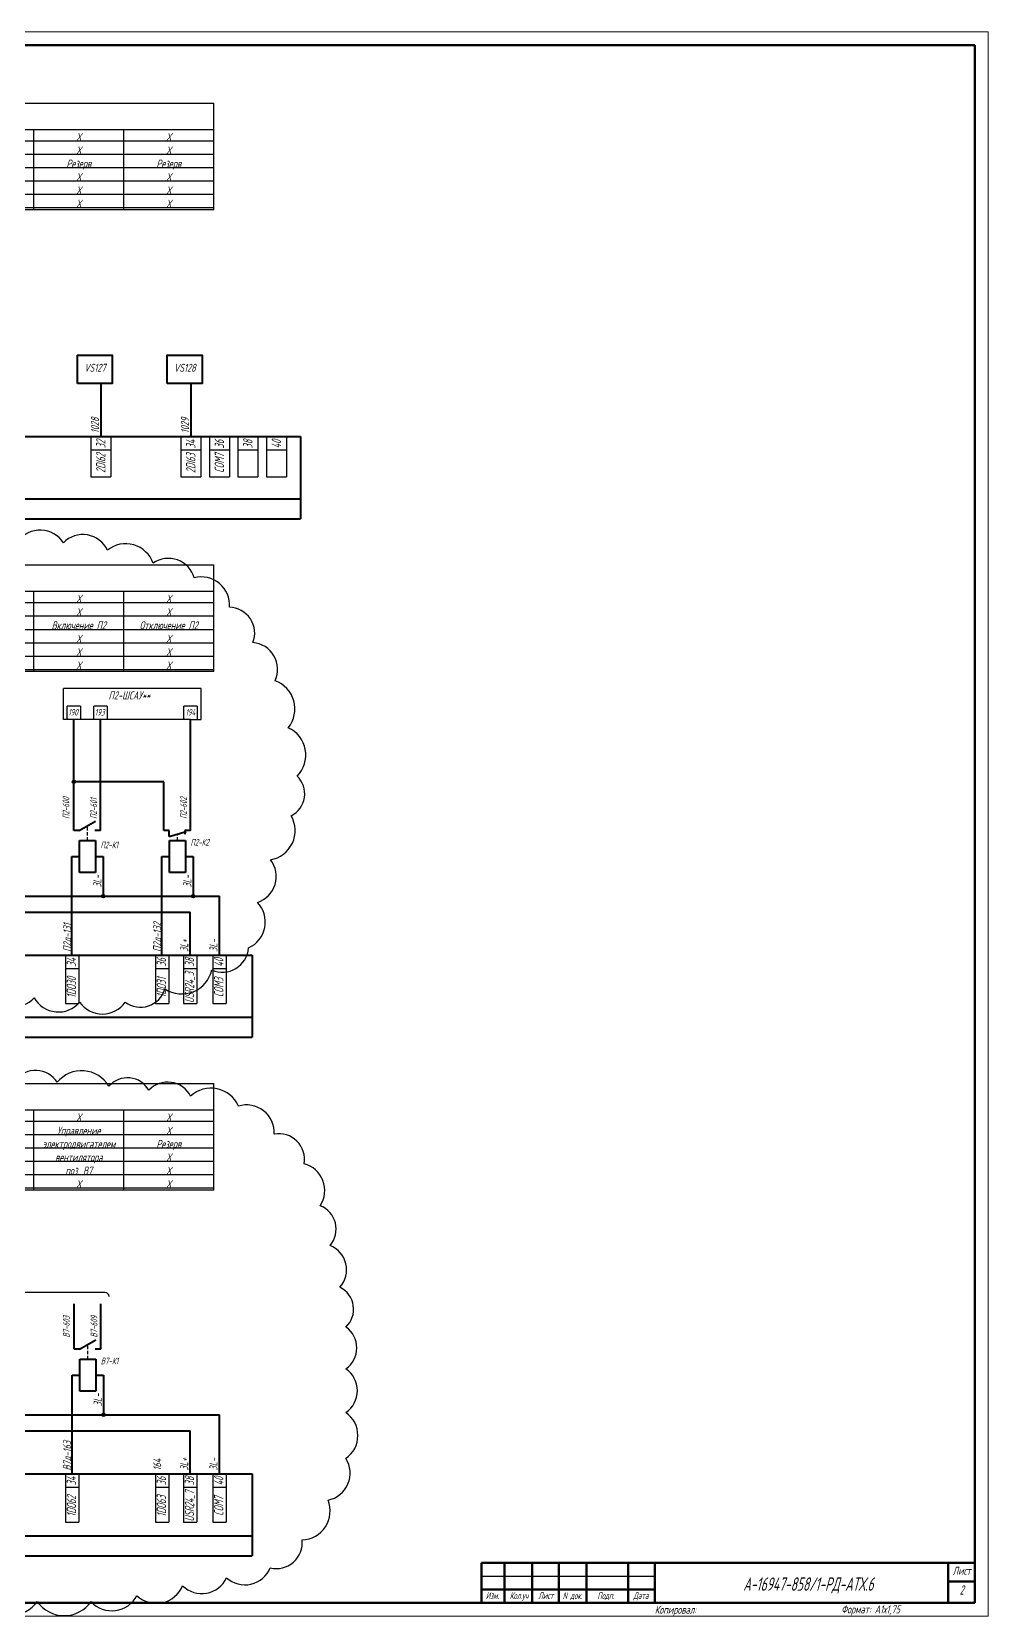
# Model space of a CAD drawing. Header units: millimetres. Extents: x -680 to 9204, y -4430 to 7779.
# Drawn here: x 4276 to 4635, y 640 to 1234 of the extents above; entities that cross this region are included whole.
import ezdxf
from ezdxf.enums import TextEntityAlignment as Align

# ---------------------------------------------------------------- set-up
doc = ezdxf.new("R2010")
doc.units = ezdxf.units.MM
doc.linetypes.add('HIDDEN', pattern=[9.525, 6.35, -3.175])
doc.layers.get('Defpoints').update_dxf_attribs({"color": 33})
for name, color, linetype, lineweight in [('Обводка', 6, 'Continuous', 25), ('Текст_КИП', 2, 'Continuous', 25), ('Толст.рамка', 7, 'Continuous', 60), ('Тонк.рамка', 10, 'Continuous', 20)]:
    doc.layers.add(name, color=color, linetype=linetype, lineweight=lineweight)
doc.layers.add('ТЕКСТ', color=2, linetype='Continuous')
doc.styles.add('Simplex', font='simplex.shx', dxfattribs={"width": 0.7, "oblique": 15})

msp = doc.modelspace()

# ---------------------------------------------------------------- hatches: boundary and pattern name
h = msp.add_hatch(color=256)
edge = h.paths.add_edge_path()
edge.add_arc((4291.95, 953.251), 0.633, 0, 360)
h = msp.add_hatch(color=256)
edge = h.paths.add_edge_path()
edge.add_arc((4302.866, 910.329), 0.664, 0, 360)
h = msp.add_hatch(color=256)
edge = h.paths.add_edge_path()
edge.add_arc((4336.588, 910.329), 0.664, 0, 360)
h = msp.add_hatch(color=256)
edge = h.paths.add_edge_path()
edge.add_arc((4302.998, 715.917), 0.664, 0, 360)

# ---------------------------------------------------------------- linework, layer by layer
at = {"lineweight": 40}
for p, q in [((4302.053, 1102.578), (4302.053, 1082.652)), ((4335.775, 1102.578), (4335.775, 1082.652)), ((3271.582, 1082.652), (4376.889, 1082.652)), ((4376.889, 1082.652), (4376.889, 1051.848)), ((3271.582, 1059.341), (4376.889, 1059.341)), ((3271.582, 1051.848), (4376.889, 1051.848)), ((4291.127, 888.24), (4291.127, 925.166)), ((4302.866, 925.166), (4302.866, 910.329)), ((4324.849, 888.24), (4324.849, 925.166)), ((4336.588, 925.166), (4336.588, 910.329)), ((3256.589, 910.329), (4346.479, 910.329)), ((4346.479, 888.24), (4346.479, 910.329)), ((3256.589, 904.359), (4335.509, 904.359)), ((4335.509, 888.24), (4335.509, 904.359)), ((3261.966, 888.24), (4358.728, 888.24)), ((4358.728, 888.24), (4358.728, 857.435)), ((3261.966, 864.929), (4358.728, 864.929)), ((3261.966, 857.435), (4358.728, 857.435)), ((4291.259, 693.828), (4291.259, 730.753)), ((4302.998, 730.753), (4302.998, 715.917)), ((3256.589, 715.917), (4346.479, 715.917)), ((4346.479, 693.828), (4346.479, 715.917)), ((3256.589, 709.947), (4335.509, 709.947)), ((4335.509, 693.828), (4335.509, 709.947)), ((3261.966, 693.828), (4358.728, 693.828)), ((4358.728, 693.828), (4358.728, 663.023)), ((3261.966, 670.516), (4358.728, 670.516)), ((3261.966, 663.023), (4358.728, 663.023))]:
    msp.add_line(p, q, dxfattribs=at)
at = {"lineweight": 30}
for p, q in [((4298.319, 1082.652), (4298.319, 1067.506)), ((4305.788, 1082.652), (4305.788, 1067.506)), ((4332.041, 1082.652), (4332.041, 1067.506)), ((4339.51, 1082.652), (4339.51, 1067.506)), ((4342.732, 1082.652), (4342.732, 1067.506)), ((4350.201, 1082.652), (4350.201, 1067.506)), ((4353.423, 1082.652), (4353.423, 1067.506)), ((4360.892, 1082.652), (4360.892, 1067.506)), ((4364.114, 1082.652), (4364.114, 1067.506)), ((4371.583, 1082.652), (4371.583, 1067.506)), ((4298.319, 1077.652), (4305.788, 1077.652)), ((4332.041, 1077.652), (4339.51, 1077.652)), ((4342.732, 1077.652), (4350.201, 1077.652)), ((4353.423, 1077.652), (4360.892, 1077.652)), ((4364.114, 1077.652), (4371.583, 1077.652)), ((4298.319, 1067.506), (4305.788, 1067.506)), ((4332.041, 1067.506), (4339.51, 1067.506)), ((4342.732, 1067.506), (4350.201, 1067.506)), ((4353.423, 1067.506), (4360.892, 1067.506)), ((4364.114, 1067.506), (4371.583, 1067.506)), ((4288.024, 976.583), (4288.024, 988.166)), ((4339.598, 988.166), (4288.024, 988.166)), ((4339.598, 976.598), (4339.598, 988.181)), ((4335.672, 976.583), (4288.024, 976.583)), ((4335.672, 976.598), (4339.598, 976.598)), ((4288.759, 888.24), (4288.759, 870.106)), ((4293.759, 888.24), (4293.759, 870.106)), ((4322.481, 888.24), (4322.481, 870.106)), ((4327.481, 888.24), (4327.481, 870.106)), ((4333.009, 888.24), (4333.009, 870.106)), ((4338.009, 888.24), (4338.009, 870.106)), ((4343.979, 888.24), (4343.979, 870.106)), ((4348.979, 888.24), (4348.979, 870.106)), ((4288.759, 883.24), (4293.759, 883.24)), ((4322.481, 883.24), (4327.481, 883.24)), ((4333.009, 883.24), (4338.009, 883.24)), ((4343.979, 883.24), (4348.979, 883.24)), ((4288.759, 870.106), (4293.759, 870.106)), ((4322.481, 870.106), (4327.481, 870.106)), ((4333.009, 870.106), (4338.009, 870.106)), ((4343.979, 870.106), (4348.979, 870.106)), ((4288.759, 693.828), (4288.759, 675.694)), ((4293.759, 693.828), (4293.759, 675.694)), ((4322.481, 693.828), (4322.481, 675.694)), ((4327.481, 693.828), (4327.481, 675.694)), ((4333.009, 693.828), (4333.009, 675.694)), ((4338.009, 693.828), (4338.009, 675.694)), ((4343.979, 693.828), (4343.979, 675.694)), ((4348.979, 693.828), (4348.979, 675.694)), ((4288.759, 688.828), (4293.759, 688.828)), ((4322.481, 688.828), (4327.481, 688.828)), ((4333.009, 688.828), (4338.009, 688.828)), ((4343.979, 688.828), (4348.979, 688.828)), ((4288.759, 675.694), (4293.759, 675.694)), ((4322.481, 675.694), (4327.481, 675.694)), ((4333.009, 675.694), (4338.009, 675.694)), ((4343.979, 675.694), (4348.979, 675.694))]:
    msp.add_line(p, q, dxfattribs=at)
for p, q in [((4294.45, 981.583), (4289.45, 981.583)), ((4289.45, 976.583), (4289.45, 981.583)), ((4294.45, 981.583), (4294.45, 976.583)), ((4304.45, 981.583), (4299.45, 981.583)), ((4299.45, 976.583), (4299.45, 981.583)), ((4304.45, 981.583), (4304.45, 976.583)), ((4338.172, 981.598), (4333.172, 981.598)), ((4333.172, 976.598), (4333.172, 981.598)), ((4338.172, 981.598), (4338.172, 976.598))]:
    msp.add_line(p, q)
at = {"lineweight": 40, "ltscale": 0.2}
for p, q in [((4291.95, 934.9), (4291.95, 976.583)), ((4301.95, 934.9), (4301.95, 976.583)), ((4335.672, 934.9), (4335.672, 976.583)), ((4325.672, 953.251), (4291.95, 953.251)), ((4325.672, 934.9), (4325.672, 953.251)), ((4293.95, 934.9), (4291.95, 934.9)), ((4293.95, 934.9), (4300.012, 938.4)), ((4301.95, 934.9), (4299.827, 934.9)), ((4327.672, 934.9), (4325.672, 934.9)), ((4327.671, 932.756), (4327.672, 934.9)), ((4327.671, 932.756), (4334.014, 934.54)), ((4335.672, 934.9), (4333.549, 934.9)), ((4333.549, 934.9), (4333.549, 933.616)), ((4292.082, 740.488), (4292.082, 757.502)), ((4302.082, 740.488), (4302.082, 757.517)), ((4294.082, 740.488), (4300.144, 743.988)), ((4294.082, 740.488), (4292.082, 740.488)), ((4302.082, 740.488), (4299.959, 740.488))]:
    msp.add_line(p, q, dxfattribs=at)
at = {"color": 4, "lineweight": 40, "ltscale": 0.2}
for p, q in [((4293.996, 931.166), (4299.996, 931.166)), ((4293.996, 919.166), (4293.996, 931.166)), ((4299.996, 931.166), (4299.996, 919.166)), ((4327.719, 931.166), (4333.719, 931.166)), ((4327.719, 919.166), (4327.719, 931.166)), ((4333.719, 931.166), (4333.719, 919.166)), ((4291.127, 925.166), (4293.996, 925.166)), ((4299.996, 925.166), (4302.866, 925.166)), ((4324.849, 925.166), (4327.719, 925.166)), ((4333.719, 925.166), (4336.588, 925.166)), ((4299.996, 919.166), (4293.996, 919.166)), ((4333.719, 919.166), (4327.719, 919.166)), ((4294.129, 736.753), (4300.129, 736.753)), ((4294.129, 724.753), (4294.129, 736.753)), ((4300.129, 736.753), (4300.129, 724.753)), ((4291.259, 730.753), (4294.129, 730.753)), ((4300.129, 730.753), (4302.998, 730.753)), ((4300.129, 724.753), (4294.129, 724.753))]:
    msp.add_line(p, q, dxfattribs=at)
at = {"lineweight": 60}
for p, q in [((4629.655, 660.395), (4444.655, 660.395)), ((4444.655, 660.395), (4444.655, 645.395)), ((4453.33, 660.395), (4453.33, 645.395)), ((4463.69, 660.395), (4463.69, 645.395)), ((4473.639, 660.395), (4473.639, 645.395)), ((4484.092, 660.395), (4484.092, 645.395)), ((4499.655, 660.395), (4499.655, 645.395)), ((4509.655, 660.395), (4509.655, 645.395)), ((4619.655, 660.395), (4619.655, 645.395)), ((4444.655, 650.395), (4509.655, 650.395)), ((4619.655, 653.395), (4629.655, 653.395)), ((4629.655, 645.395), (4444.655, 645.395))]:
    msp.add_line(p, q, dxfattribs=at)
at = {"lineweight": 40}
for points in [[(4293.221, 1102.578), (4293.221, 1113.148), (4306.32, 1113.148), (4306.32, 1102.578)], [(4326.944, 1102.578), (4326.944, 1113.148), (4340.042, 1113.148), (4340.042, 1102.578)]]:
    msp.add_lwpolyline(points, close=True, dxfattribs=at)
for centre, radius in [((4291.95, 953.251), 0.633), ((4302.866, 910.329), 0.664), ((4336.588, 910.329), 0.664), ((4302.998, 715.917), 0.664)]:
    msp.add_circle(centre, radius)
at = {"layer": 'Defpoints'}
for p, q in [((3269.31, 1193.443), (4344.343, 1193.443)), ((3269.31, 1188.443), (4344.343, 1188.443)), ((3269.31, 1183.443), (4344.343, 1183.443)), ((3269.31, 1178.443), (4344.343, 1178.443)), ((3269.31, 1173.443), (4344.343, 1173.443)), ((3269.31, 1168.443), (4344.343, 1168.443)), ((3269.31, 1020.366), (4344.343, 1020.366)), ((3269.31, 1015.366), (4344.343, 1015.366)), ((3269.31, 1010.366), (4344.343, 1010.366)), ((3269.31, 1005.366), (4344.343, 1005.366)), ((3269.31, 1000.366), (4344.343, 1000.366)), ((3269.31, 995.366), (4344.343, 995.366)), ((3269.31, 825.953), (4344.343, 825.953)), ((3269.31, 820.953), (4344.343, 820.953)), ((3269.31, 815.953), (4344.343, 815.953)), ((3269.31, 810.953), (4344.343, 810.953)), ((3269.31, 805.953), (4344.343, 805.953)), ((3269.31, 800.953), (4344.343, 800.953))]:
    msp.add_line(p, q, dxfattribs=at)
at = {"layer": 'Defpoints', "color": 2}
for points in [[(4260.48, 874.447, 0.5205671), (4277, 872.246, 0.5205671), (4277, 872.246, 0.5205671), (4294.07, 870.595, 0.5205671), (4294.07, 870.595, 0.5205671), (4311.14, 870.595, 0.5205671), (4311.14, 870.595, 0.5205671), (4326.008, 875.548, 0.5205671), (4326.008, 875.548, 0.5205671), (4343.628, 882.701, 0.5205671), (4343.628, 882.701, 0.5205671), (4357.395, 890.955, 0.5205671), (4357.395, 890.955, 0.5205671), (4360.698, 908.014, 0.5205671), (4360.698, 908.014, 0.5205671), (4365.654, 923.972, 0.5205671), (4365.654, 923.972, 0.5205671), (4373.363, 940.48, 0.5205671), (4373.363, 940.48, 0.5205671), (4375.566, 955.337, 0.5205671), (4375.566, 955.337, 0.5205671), (4372.262, 973.496, 0.5205671), (4372.262, 973.496, 0.5205671), (4367.306, 991.105, 0.5205671), (4367.306, 991.105, 0.5205671), (4359.046, 1005.412, 0.5205671), (4359.046, 1005.412, 0.5205671), (4350.236, 1018.619, 0.5205671), (4350.236, 1018.619, 0.5205671), (4337.021, 1029.624, 0.5205671), (4337.021, 1029.624, 0.5205671), (4321.602, 1035.127, 0.5205671), (4321.602, 1035.127, 0.5205671), (4304.532, 1040.079, 0.5205671), (4304.532, 1040.079, 0.5205671), (4288.013, 1042.831, 0.5205671), (4288.013, 1042.831, 0.5205671), (4270.943, 1043.381, 0.5205671)], [(4258.798, 645.891, 0.5205671), (4278.205, 645.891, 0.5205671), (4278.205, 645.891, 0.5205671), (4298.358, 645.891, 0.5205671), (4298.358, 645.891, 0.5205671), (4315.525, 648.129, 0.5205671), (4315.525, 648.129, 0.5205671), (4332.693, 651.858, 0.5205671), (4332.693, 651.858, 0.5205671), (4349.114, 654.842, 0.5205671), (4349.114, 654.842, 0.5205671), (4365.535, 658.572, 0.5205671), (4365.535, 658.572, 0.5205671), (4377.477, 669.014, 0.5205671), (4377.477, 669.014, 0.5205671), (4387.18, 683.932, 0.5205671), (4387.18, 683.932, 0.5205671), (4393.898, 699.596, 0.5205671), (4393.898, 699.596, 0.5205671), (4393.898, 716.752, 0.5205671), (4393.898, 716.752, 0.5205671), (4393.898, 733.162, 0.5205671), (4393.898, 733.162, 0.5205671), (4393.898, 748.825, 0.5205671), (4393.898, 748.825, 0.5205671), (4391.659, 763.743, 0.5205671), (4391.659, 763.743, 0.5205671), (4387.927, 779.407, 0.5205671), (4387.927, 779.407, 0.5205671), (4384.195, 794.325, 0.5205671), (4384.195, 794.325, 0.5205671), (4378.224, 809.989, 0.5205671), (4378.224, 809.989, 0.5205671), (4367.027, 821.178, 0.5205671), (4367.027, 821.178, 0.5205671), (4353.592, 831.62, 0.5205671), (4353.592, 831.62, 0.5205671), (4335.678, 835.35, 0.5205671), (4335.678, 835.35, 0.5205671), (4320.004, 837.587, 0.5205671), (4320.004, 837.587, 0.5205671), (4305.076, 839.079, 0.5205671), (4305.076, 839.079, 0.5205671), (4285.669, 840.571, 0.5205671), (4285.669, 840.571, 0.5205671), (4269.994, 841.317, 0.5205671)]]:
    msp.add_lwpolyline(points, format="xyb", dxfattribs=at)
at = {"layer": 'Обводка', "lineweight": 30}
for p, q in [((3265.231, 1207.596), (4344.343, 1207.596)), ((4344.343, 1167.596), (4344.343, 1207.596)), ((4344.343, 1197.596), (3265.231, 1197.596)), ((4276.898, 1167.596), (4276.898, 1197.596)), ((4310.62, 1167.596), (4310.62, 1197.596)), ((4344.343, 1167.596), (3265.231, 1167.596)), ((3265.231, 1034.519), (4344.343, 1034.519)), ((4344.343, 994.519), (4344.343, 1034.519)), ((4344.343, 1024.519), (3265.231, 1024.519)), ((4276.898, 994.519), (4276.898, 1024.519)), ((4310.62, 994.519), (4310.62, 1024.519)), ((4344.343, 994.519), (3265.231, 994.519)), ((3265.231, 840.106), (4344.343, 840.106)), ((4344.343, 800.106), (4344.343, 840.106)), ((4344.343, 830.106), (3265.231, 830.106)), ((4276.898, 800.106), (4276.898, 830.106)), ((4310.62, 800.106), (4310.62, 830.106)), ((4344.343, 800.106), (3265.231, 800.106))]:
    msp.add_line(p, q, dxfattribs=at)
at = {"layer": 'Обводка', "linetype": 'HIDDEN', "ltscale": 0.2}
for p, q in [((4296.996, 931.166), (4296.996, 936.659)), ((4330.719, 931.166), (4330.719, 933.613)), ((4297.129, 736.753), (4297.129, 742.247))]:
    msp.add_line(p, q, dxfattribs=at)
at = {"layer": 'Обводка'}
msp.add_line((4303.636, 761.771), (4079.387, 761.771), dxfattribs=at)
at = {"layer": 'Обводка', "color": 155}
msp.add_line((4444.655, 655.395), (4509.655, 655.395), dxfattribs=at)
at = {"layer": 'Обводка'}
msp.add_arc((4303.636, 760.271), 1.5, 0, 90, dxfattribs=at)
at = {"layer": 'Толст.рамка'}
for p, q in [((3212.905, 1229.395), (4629.655, 1229.395)), ((4629.655, 1229.395), (4629.655, 645.395)), ((4629.655, 645.395), (3212.905, 645.395))]:
    msp.add_line(p, q, dxfattribs=at)
at = {"layer": 'Тонк.рамка', "color": 1}
for p, q in [((4634.655, 1234.395), (3192.905, 1234.395)), ((4634.655, 640.395), (4634.655, 1234.395)), ((3192.905, 640.395), (4634.655, 640.395))]:
    msp.add_line(p, q, dxfattribs=at)

# ---------------------------------------------------------------- texts
at = {"layer": 'Defpoints', "style": 'Simplex', "oblique": 15, "width": 0.6}
for p in [(4293.759, 1193.443), (4293.759, 1193.443), (4327.481, 1193.443), (4327.481, 1193.443), (4293.759, 1188.443), (4327.481, 1188.443), (4293.759, 1178.443), (4293.759, 1173.443), (4327.481, 1178.443), (4327.481, 1173.443), (4293.759, 1168.443), (4293.759, 1168.443), (4327.481, 1168.443), (4327.481, 1168.443), (4293.759, 1020.366), (4327.481, 1020.366), (4293.759, 1015.366), (4327.481, 1015.366), (4293.759, 1005.366), (4327.481, 1005.366), (4293.759, 1000.366), (4293.759, 995.366), (4327.481, 1000.366), (4327.481, 995.366), (4293.759, 825.953), (4327.481, 825.953), (4327.481, 820.953), (4327.481, 810.953), (4327.481, 805.953), (4293.759, 800.953), (4327.481, 800.953)]:
    msp.add_text('Х', height=3, dxfattribs=at).set_placement(p, align=Align.CENTER)
msp.add_text('164', height=3, rotation=90, dxfattribs=at).set_placement((4324.655, 695.02))
at = {"layer": 'Обводка', "style": 'Simplex', "oblique": 15, "width": 0.6}
for s, p in [('32', (4303.773, 1079.783)), ('34', (4337.495, 1079.783)), ('36', (4348.186, 1079.783)), ('38', (4358.877, 1079.783)), ('40', (4369.568, 1079.783))]:
    msp.add_text(s, height=3.5, rotation=90, dxfattribs=at).set_placement(p, align=Align.CENTER)
at = {"layer": 'Обводка', "lineweight": -3, "style": 'Simplex', "oblique": 15}
for s, width, p in [('2DI62', 0.6, (4303.773, 1072.625)), ('2DI63', 0.6, (4337.495, 1072.625)), ('COM7', 0.6, (4348.186, 1072.625)), ('34', 0.6, (4292.759, 885.49)), ('36', 0.6, (4326.481, 885.49)), ('38', 0.6, (4337.009, 885.49)), ('40', 0.6, (4347.979, 885.49)), ('1DО30', 0.6, (4292.759, 876.078)), ('1DО31', 0.6, (4326.481, 876.078)), ('USR24_3', 0.5, (4337.009, 876.078)), ('COM3', 0.6, (4347.979, 876.078)), ('34', 0.6, (4292.759, 691.078)), ('36', 0.6, (4326.481, 691.078)), ('38', 0.6, (4337.009, 691.078)), ('40', 0.6, (4347.979, 691.078)), ('1DО62', 0.6, (4292.759, 681.666)), ('1DО63', 0.6, (4326.481, 681.666)), ('USR24_7', 0.5, (4337.009, 681.666)), ('COM7', 0.6, (4347.979, 681.666))]:
    msp.add_text(s, height=3.5, rotation=90, dxfattribs=dict(at, width=width)).set_placement(p, align=Align.CENTER)
at = {"layer": 'ТЕКСТ', "style": 'Simplex', "oblique": 15, "width": 0.6}
for s, height, p in [('Резерв', 3, (4293.759, 1183.443)), ('Резерв', 3, (4327.481, 1183.443)), ('VS127', 3, (4299.77, 1106.91)), ('VS128', 3, (4333.493, 1106.91)), ('Включение П2', 3, (4293.759, 1010.366)), ('Отключение П2', 3, (4327.481, 1010.366)), ('190', 2.5, (4291.583, 978.039)), ('193', 2.5, (4301.583, 978.039)), ('194', 2.5, (4335.589, 978.054))]:
    msp.add_text(s, height=height, dxfattribs=at).set_placement(p, align=Align.CENTER)
for s, height, p in [('1028', 3, (4301.322, 1083.844)), ('1029', 3, (4335.045, 1083.844)), ('П2-600', 2.5, (4290.201, 939.305)), ('П2-601', 2.5, (4300.562, 939.305)), ('П2-602', 2.5, (4334.284, 939.305)), ('П2д-131', 3, (4290.933, 889.432)), ('П2д-132', 3, (4324.655, 889.432)), ('В7-603', 2.5, (4290.333, 744.893)), ('В7-609', 2.5, (4300.694, 744.893)), ('В7д-163', 3, (4290.933, 695.02))]:
    msp.add_text(s, height=height, rotation=90, dxfattribs=at).set_placement(p)
at = {"layer": 'ТЕКСТ', "color": 1, "style": 'Simplex', "oblique": 15, "width": 0.6}
msp.add_text('П2-ШСАУ**', height=3, dxfattribs=at).set_placement((4312.717, 984.106), align=Align.CENTER)
at = {"layer": 'ТЕКСТ', "style": 'Simplex', "oblique": 15, "width": 0.6}
for s, p in [('П2-К1', (4301.894, 928.308)), ('П2-К2', (4335.616, 929.291)), ('В7-К1', (4302.026, 734.879))]:
    msp.add_text(s, height=2.5, dxfattribs=at).set_placement(p)
at = {"layer": 'ТЕКСТ', "color": 1, "style": 'Simplex', "oblique": 15, "width": 0.6}
for p in [(4302.208, 918.277), (4335.931, 918.277), (4302.341, 723.865)]:
    msp.add_text('3L-', height=3, rotation=90, dxfattribs=at).set_placement(p, align=Align.RIGHT)
for s, p in [('3L+', (4334.778, 889.432)), ('3L-', (4345.749, 889.432)), ('3L+', (4334.778, 695.02)), ('3L-', (4345.749, 695.02))]:
    msp.add_text(s, height=3, rotation=90, dxfattribs=at).set_placement(p)
at = {"layer": 'ТЕКСТ', "color": 2, "style": 'Simplex', "oblique": 15, "width": 0.6}
for s, p in [('Управление', (4293.759, 820.953)), ('электродвигателем', (4293.759, 815.953)), ('Резерв', (4327.481, 815.953)), ('вентилятора', (4293.759, 810.953)), ('поз. В7', (4293.759, 805.953))]:
    msp.add_text(s, height=3, dxfattribs=at).set_placement(p, align=Align.CENTER)
at = {"layer": 'Текст_КИП', "style": 'Simplex', "oblique": 15, "width": 0.6}
msp.add_text('А-16947-858/1-РД-АТХ.6', height=5, dxfattribs=at).set_placement((4542.776, 649.975))
for s, height, p in [('Лист', 3, (4624.678, 655.966)), ('2', 3.5, (4624.678, 648.496))]:
    msp.add_text(s, height=height, dxfattribs=at).set_placement(p, align=Align.CENTER)
at = {"layer": 'Текст_КИП', "color": 3, "style": 'Simplex', "oblique": 15, "width": 0.6}
for s, p in [('Изм.', (4448.798, 646.899)), ('Кол.уч', (4458.798, 646.899)), ('Лист', (4468.798, 646.899)), ('N док.', (4478.798, 646.899)), ('Подп.', (4491.298, 646.899)), ('Дата', (4504.45, 646.899))]:
    msp.add_text(s, height=2.5, dxfattribs=at).set_placement(p, align=Align.CENTER)
for s, p in [('Копировал:', (4509.655, 641.382)), ('Формат: А1х1,75', (4579.516, 641.51))]:
    msp.add_text(s, height=3, dxfattribs=at).set_placement(p)

doc.saveas('drawing.dxf')
